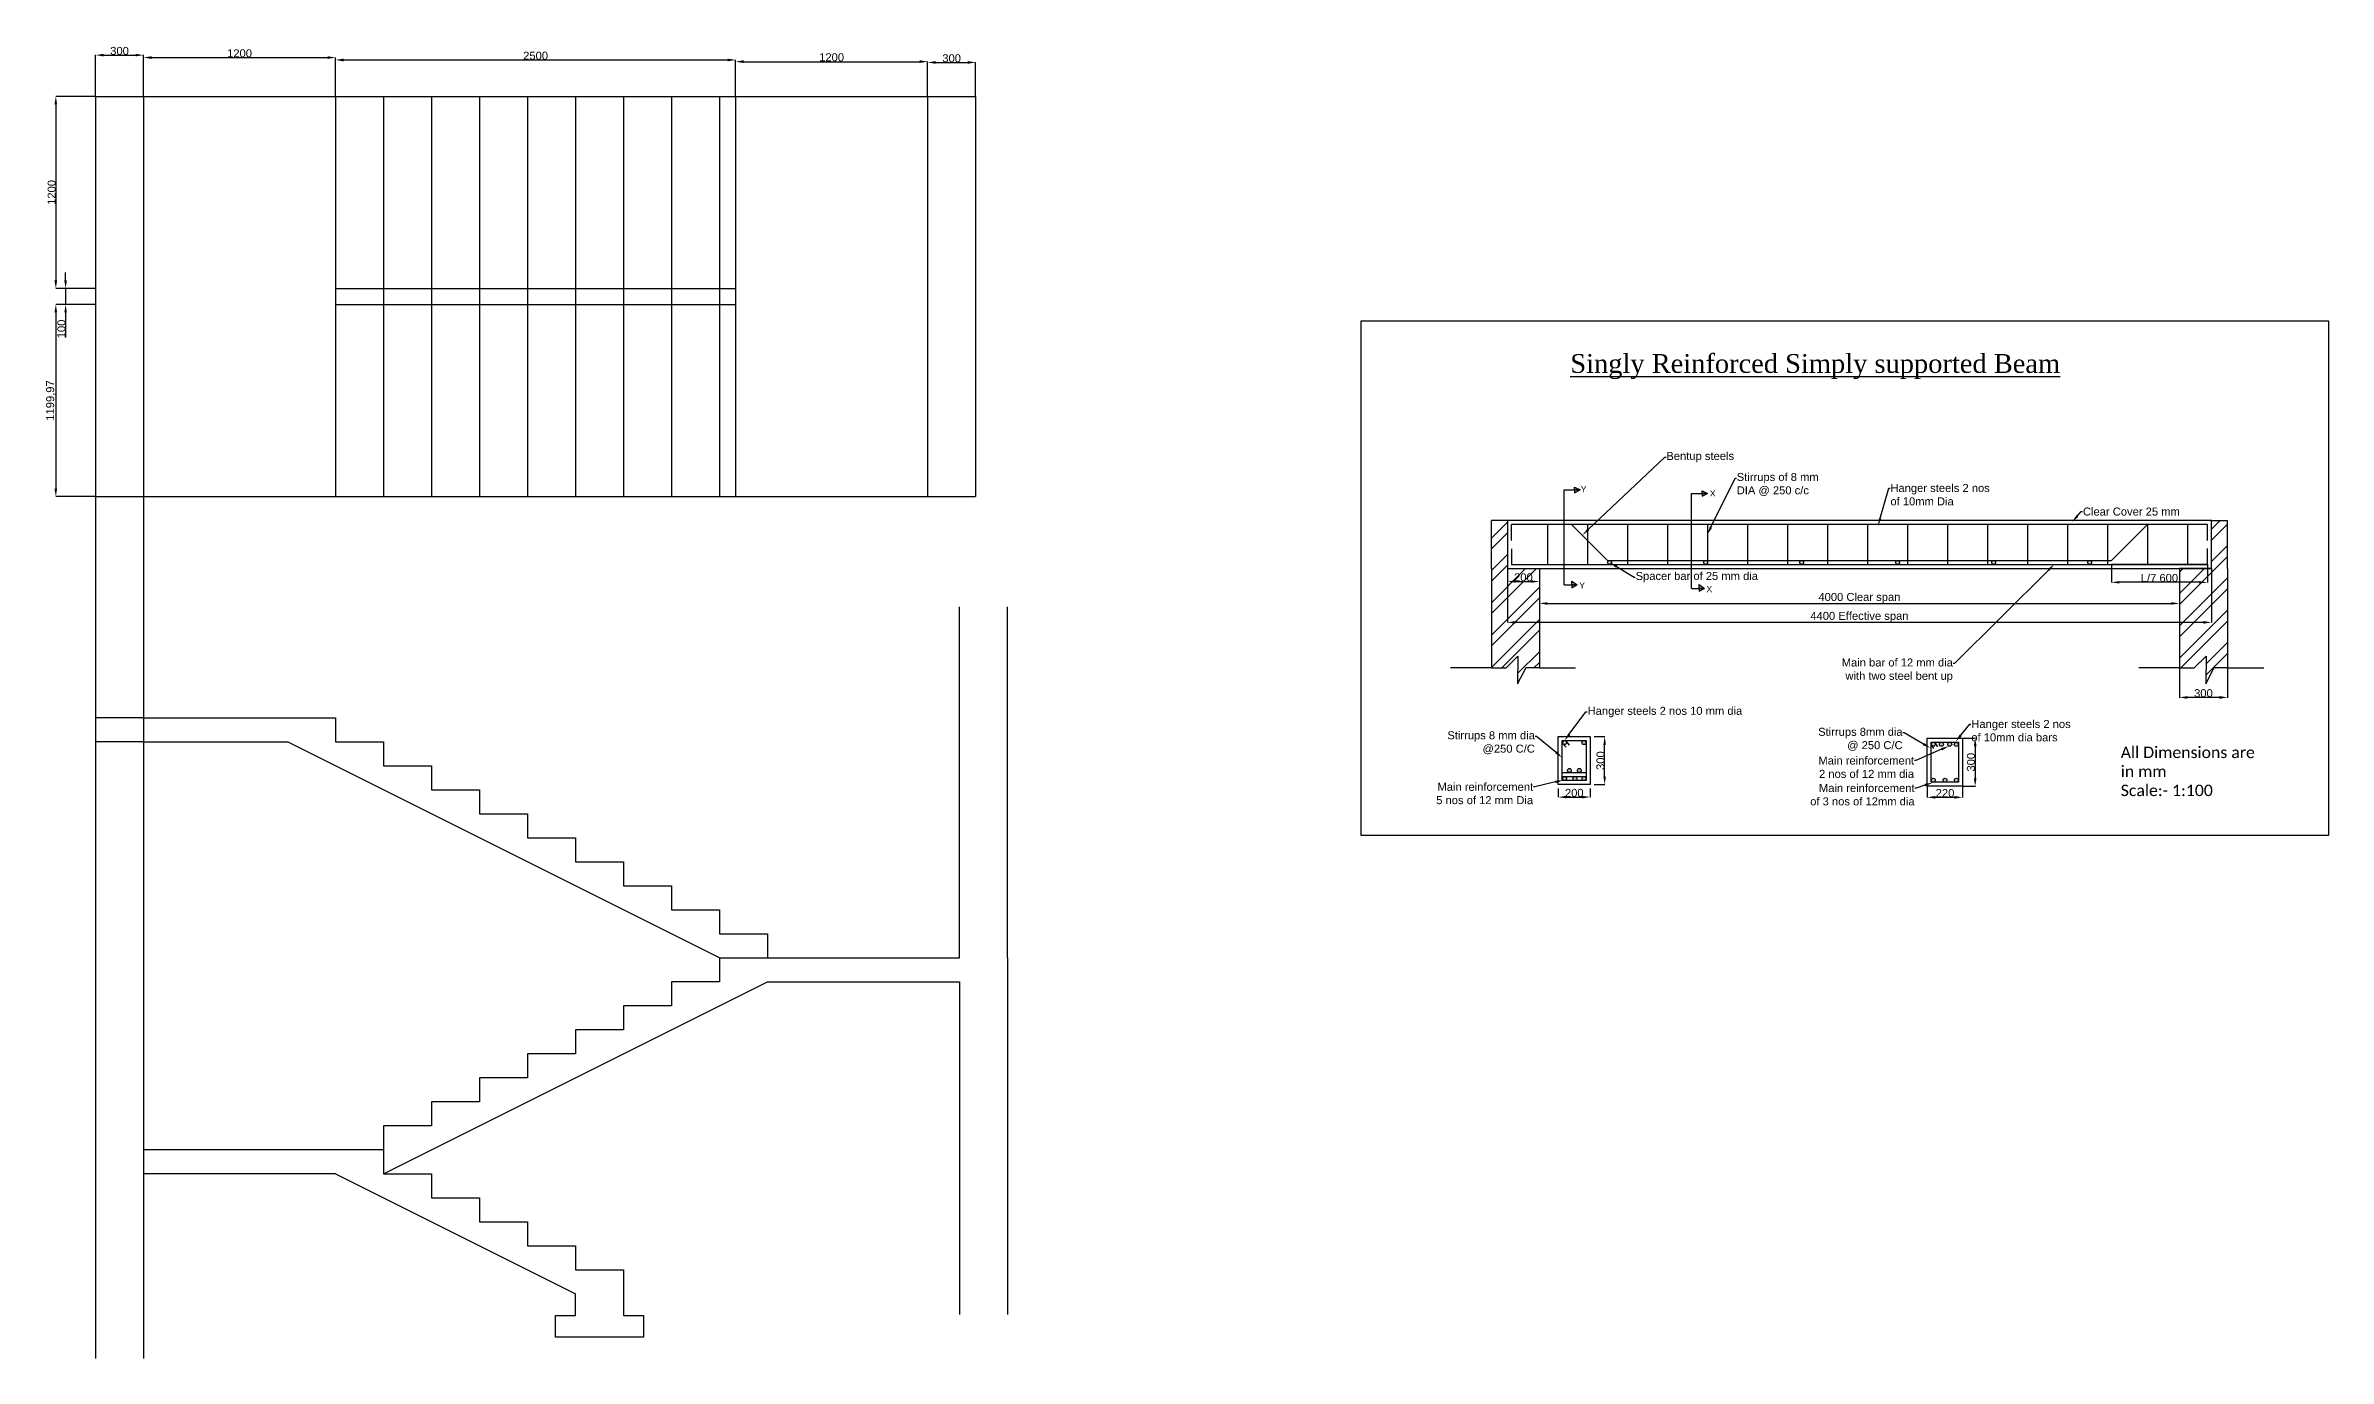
# Model space of a CAD drawing. Header units: millimetres. Extents: x 6235 to 48037, y -18077 to 8615.
# Drawn here: x 25103 to 39368, y -892 to 7310 of the extents above; entities that cross this region are included whole.
import ezdxf
from ezdxf import colors
from ezdxf.entities.mleader import LeaderData, LeaderLine
from ezdxf.math import Vec2, Vec3

# ---------------------------------------------------------------- set-up
doc = ezdxf.new("R2010")
doc.units = ezdxf.units.MM
doc.header["$LTSCALE"] = 0.25
doc.styles.get("Standard").update_dxf_attribs({"font": 'arial.ttf'})
doc.dimstyles.new('ISO-25', dxfattribs={"dimtxt": 2.5, "dimasz": 2.5, "dimexe": 1.25, "dimexo": 0.625, "dimtad": 1, "dimtxsty": 'Standard', "dimcen": 2.5, "dimadec": 0, "dimazin": 0, "dimtfac": 1, "dimtmove": 0, "dimatfit": 3, "dimfxl": 1, "dimarcsym": 0})

# ---------------------------------------------------------------- blocks, each defined once
blk = doc.blocks.new('*D49')
at = {"color": 0, "lineweight": -2, "transparency": 16777216}
for p, q in [((25415, 6994), (25415, 7252)), ((25465, 7251), (25665, 7251)), ((25715, 6994), (25715, 7252))]:
    blk.add_line(p, q, dxfattribs=at)
at = {"color": 0, "transparency": 16777216}
for points in [[(25465, 7259), (25465, 7243), (25415, 7251)], [(25665, 7259), (25665, 7243), (25715, 7251)]]:
    blk.add_solid(points, dxfattribs=at)
at = {"layer": 'Defpoints', "color": 0, "transparency": 16777216}
for p in [(25715, 7251), (25415, 6993), (25715, 6993)]:
    blk.add_point(p, dxfattribs=at)
at = {"color": 0, "transparency": 16777216, "insert": (25565, 7277), "char_height": 50, "attachment_point": 5}
blk.add_mtext('300', dxfattribs=at)
blk = doc.blocks.new('*D50')
at = {"color": 0, "lineweight": -2, "transparency": 16777216}
for p, q in [((25715, 6994), (25715, 7237)), ((25765, 7236), (26865, 7236)), ((26915, 6994), (26915, 7237))]:
    blk.add_line(p, q, dxfattribs=at)
at = {"color": 0, "transparency": 16777216}
for points in [[(25765, 7244), (25765, 7227), (25715, 7236)], [(26865, 7244), (26865, 7227), (26915, 7236)]]:
    blk.add_solid(points, dxfattribs=at)
at = {"layer": 'Defpoints', "color": 0, "transparency": 16777216}
for p in [(26915, 7236), (25715, 6993), (26915, 6993)]:
    blk.add_point(p, dxfattribs=at)
at = {"color": 0, "transparency": 16777216, "insert": (26315, 7262), "char_height": 50, "attachment_point": 5}
blk.add_mtext('1200', dxfattribs=at)
blk = doc.blocks.new('*D51')
at = {"color": 0, "lineweight": -2, "transparency": 16777216}
for p, q in [((26915, 6994), (26915, 7222)), ((26965, 7221), (29365, 7221)), ((29415, 6994), (29415, 7222))]:
    blk.add_line(p, q, dxfattribs=at)
at = {"color": 0, "transparency": 16777216}
for points in [[(26965, 7229), (26965, 7212), (26915, 7221)], [(29365, 7229), (29365, 7212), (29415, 7221)]]:
    blk.add_solid(points, dxfattribs=at)
at = {"layer": 'Defpoints', "color": 0, "transparency": 16777216}
for p in [(29415, 7221), (26915, 6993), (29415, 6993)]:
    blk.add_point(p, dxfattribs=at)
at = {"color": 0, "transparency": 16777216, "insert": (28165, 7247), "char_height": 50, "attachment_point": 5}
blk.add_mtext('2500', dxfattribs=at)
blk = doc.blocks.new('*D52')
at = {"color": 0, "lineweight": -2, "transparency": 16777216}
for p, q in [((29415, 6994), (29415, 7212)), ((29465, 7210), (30565, 7210)), ((30615, 6994), (30615, 7212))]:
    blk.add_line(p, q, dxfattribs=at)
at = {"color": 0, "transparency": 16777216}
for points in [[(29465, 7219), (29465, 7202), (29415, 7210)], [(30565, 7219), (30565, 7202), (30615, 7210)]]:
    blk.add_solid(points, dxfattribs=at)
at = {"layer": 'Defpoints', "color": 0, "transparency": 16777216}
for p in [(30615, 7210), (29415, 6993), (30615, 6993)]:
    blk.add_point(p, dxfattribs=at)
at = {"color": 0, "transparency": 16777216, "insert": (30015, 7237), "char_height": 50, "attachment_point": 5}
blk.add_mtext('1200', dxfattribs=at)
blk = doc.blocks.new('*D53')
at = {"color": 0, "lineweight": -2, "transparency": 16777216}
for p, q in [((30615, 6994), (30615, 7207)), ((30665, 7205), (30865, 7205)), ((30915, 6994), (30915, 7207))]:
    blk.add_line(p, q, dxfattribs=at)
at = {"color": 0, "transparency": 16777216}
for points in [[(30665, 7214), (30665, 7197), (30615, 7205)], [(30865, 7214), (30865, 7197), (30915, 7205)]]:
    blk.add_solid(points, dxfattribs=at)
at = {"layer": 'Defpoints', "color": 0, "transparency": 16777216}
for p in [(30915, 7205), (30615, 6993), (30915, 6993)]:
    blk.add_point(p, dxfattribs=at)
at = {"color": 0, "transparency": 16777216, "insert": (30765, 7231), "char_height": 50, "attachment_point": 5}
blk.add_mtext('300', dxfattribs=at)
blk = doc.blocks.new('*D54')
at = {"color": 0, "lineweight": -2, "transparency": 16777216}
for p, q in [((25414, 6993), (25166, 6993)), ((25167, 6943), (25167, 5843)), ((25414, 5793), (25166, 5793))]:
    blk.add_line(p, q, dxfattribs=at)
at = {"color": 0, "transparency": 16777216}
for points in [[(25158, 6943), (25175, 6943), (25167, 6993)], [(25158, 5843), (25175, 5843), (25167, 5793)]]:
    blk.add_solid(points, dxfattribs=at)
at = {"layer": 'Defpoints', "color": 0, "transparency": 16777216}
for p in [(25415, 6993), (25167, 5793), (25415, 5793)]:
    blk.add_point(p, dxfattribs=at)
at = {"color": 0, "transparency": 16777216, "insert": (25141, 6393), "char_height": 50, "attachment_point": 5, "rotation": 90}
blk.add_mtext('1200', dxfattribs=at)
blk = doc.blocks.new('*D55')
at = {"color": 0, "lineweight": -2, "transparency": 16777216}
for p, q in [((25228, 5843), (25228, 5893)), ((25414, 5793), (25227, 5793)), ((25228, 5793), (25228, 5693)), ((25414, 5693), (25227, 5693)), ((25228, 5643), (25228, 5486))]:
    blk.add_line(p, q, dxfattribs=at)
at = {"color": 0, "transparency": 16777216}
for points in [[(25220, 5843), (25236, 5843), (25228, 5793)], [(25220, 5643), (25236, 5643), (25228, 5693)]]:
    blk.add_solid(points, dxfattribs=at)
at = {"layer": 'Defpoints', "color": 0, "transparency": 16777216}
for p in [(25415, 5793), (25228, 5693), (25415, 5693)]:
    blk.add_point(p, dxfattribs=at)
at = {"color": 0, "transparency": 16777216, "insert": (25202, 5540), "char_height": 50, "attachment_point": 5, "rotation": 90}
blk.add_mtext('100', dxfattribs=at)
blk = doc.blocks.new('*D56')
at = {"color": 0, "lineweight": -2, "transparency": 16777216}
for p, q in [((25414, 5693), (25166, 5693)), ((25167, 5643), (25167, 4543)), ((25414, 4493), (25166, 4493))]:
    blk.add_line(p, q, dxfattribs=at)
at = {"color": 0, "transparency": 16777216}
for points in [[(25158, 5643), (25175, 5643), (25167, 5693)], [(25158, 4543), (25175, 4543), (25167, 4493)]]:
    blk.add_solid(points, dxfattribs=at)
at = {"layer": 'Defpoints', "color": 0, "transparency": 16777216}
for p in [(25415, 5693), (25167, 4493), (25415, 4493)]:
    blk.add_point(p, dxfattribs=at)
at = {"color": 0, "transparency": 16777216, "insert": (25136, 5093), "char_height": 50, "attachment_point": 5, "rotation": 90}
blk.add_mtext('1199,97', dxfattribs=at)
blk = doc.blocks.new('*D57')
at = {"color": 0, "lineweight": -2, "transparency": 16777216}
for p, q in [((34238, 4043), (34238, 3705)), ((38638, 4043), (38638, 3705)), ((34288, 3707), (38588, 3707))]:
    blk.add_line(p, q, dxfattribs=at)
at = {"color": 0, "transparency": 16777216}
for points in [[(34288, 3715), (34288, 3698), (34238, 3707)], [(38588, 3715), (38588, 3698), (38638, 3707)]]:
    blk.add_solid(points, dxfattribs=at)
at = {"layer": 'Defpoints', "color": 0, "transparency": 16777216}
for p in [(34238, 4044), (38638, 4044), (38638, 3707)]:
    blk.add_point(p, dxfattribs=at)
at = {"color": 0, "transparency": 16777216, "insert": (36438, 3740), "char_height": 50, "width": 1127.74, "attachment_point": 5}
blk.add_mtext('4400 Effective span ', dxfattribs=at)
blk = doc.blocks.new('*D58')
at = {"color": 0, "lineweight": -2, "transparency": 16777216}
for p, q in [((34438, 4043), (34438, 3824)), ((38438, 4043), (38438, 3824)), ((34488, 3825), (38388, 3825))]:
    blk.add_line(p, q, dxfattribs=at)
at = {"color": 0, "transparency": 16777216}
for points in [[(34488, 3833), (34488, 3817), (34438, 3825)], [(38388, 3833), (38388, 3817), (38438, 3825)]]:
    blk.add_solid(points, dxfattribs=at)
at = {"layer": 'Defpoints', "color": 0, "transparency": 16777216}
for p in [(34438, 4044), (38438, 4044), (38438, 3825)]:
    blk.add_point(p, dxfattribs=at)
at = {"color": 0, "transparency": 16777216, "insert": (36438, 3858), "char_height": 50, "width": 760.96, "attachment_point": 5}
blk.add_mtext('4000 Clear span', dxfattribs=at)
blk = doc.blocks.new('*D59')
at = {"color": 0, "lineweight": -2, "transparency": 16777216}
for p, q in [((38013, 4068), (38013, 3956)), ((38613, 4068), (38613, 3956)), ((38563, 3957), (38063, 3957))]:
    blk.add_line(p, q, dxfattribs=at)
at = {"color": 0, "transparency": 16777216}
for points in [[(38063, 3965), (38063, 3949), (38013, 3957)], [(38563, 3965), (38563, 3949), (38613, 3957)]]:
    blk.add_solid(points, dxfattribs=at)
at = {"layer": 'Defpoints', "color": 0, "transparency": 16777216}
for p in [(38013, 4069), (38613, 4069), (38013, 3957)]:
    blk.add_point(p, dxfattribs=at)
at = {"color": 0, "transparency": 16777216, "insert": (38313, 3984), "char_height": 50, "width": 361.45, "attachment_point": 5}
blk.add_mtext('L/7 600', dxfattribs=at)
blk = doc.blocks.new('*D60')
at = {"color": 0, "lineweight": -2, "transparency": 16777216}
for p, q in [((38438, 3510), (38438, 3236)), ((38738, 3510), (38738, 3236)), ((38688, 3238), (38488, 3238))]:
    blk.add_line(p, q, dxfattribs=at)
at = {"color": 0, "transparency": 16777216}
for points in [[(38488, 3246), (38488, 3229), (38438, 3238)], [(38688, 3246), (38688, 3229), (38738, 3238)]]:
    blk.add_solid(points, dxfattribs=at)
at = {"layer": 'Defpoints', "color": 0, "transparency": 16777216}
for p in [(38438, 3511), (38738, 3511), (38438, 3238)]:
    blk.add_point(p, dxfattribs=at)
at = {"color": 0, "transparency": 16777216, "insert": (38588, 3264), "char_height": 50, "attachment_point": 5}
blk.add_mtext('300', dxfattribs=at)
blk = doc.blocks.new('*D61')
at = {"color": 0, "lineweight": -2, "transparency": 16777216}
for p, q in [((34238, 4043), (34238, 3961)), ((34438, 4043), (34438, 3961)), ((34288, 3962), (34388, 3962))]:
    blk.add_line(p, q, dxfattribs=at)
at = {"color": 0, "transparency": 16777216}
for points in [[(34288, 3970), (34288, 3954), (34238, 3962)], [(34388, 3970), (34388, 3954), (34438, 3962)]]:
    blk.add_solid(points, dxfattribs=at)
at = {"layer": 'Defpoints', "color": 0, "transparency": 16777216}
for p in [(34238, 4044), (34438, 4044), (34438, 3962)]:
    blk.add_point(p, dxfattribs=at)
at = {"color": 0, "transparency": 16777216, "insert": (34338, 3988), "char_height": 50, "attachment_point": 5}
blk.add_mtext('200', dxfattribs=at)
blk = doc.blocks.new('*D62')
at = {"color": 0, "lineweight": -2, "transparency": 16777216}
for p, q in [((34780, 2993), (34847, 2993)), ((34846, 2743), (34846, 2943)), ((34780, 2693), (34847, 2693))]:
    blk.add_line(p, q, dxfattribs=at)
at = {"color": 0, "transparency": 16777216}
for points in [[(34838, 2943), (34854, 2943), (34846, 2993)], [(34838, 2743), (34854, 2743), (34846, 2693)]]:
    blk.add_solid(points, dxfattribs=at)
at = {"layer": 'Defpoints', "color": 0, "transparency": 16777216}
for p in [(34779, 2993), (34846, 2993), (34779, 2693)]:
    blk.add_point(p, dxfattribs=at)
at = {"color": 0, "transparency": 16777216, "insert": (34820, 2843), "char_height": 50, "attachment_point": 5, "rotation": 90}
blk.add_mtext('300', dxfattribs=at)
blk = doc.blocks.new('*D63')
at = {"color": 0, "lineweight": -2, "transparency": 16777216}
for p, q in [((34556, 2669), (34556, 2614)), ((34606, 2615), (34706, 2615)), ((34756, 2669), (34756, 2614))]:
    blk.add_line(p, q, dxfattribs=at)
at = {"color": 0, "transparency": 16777216}
for points in [[(34606, 2623), (34606, 2607), (34556, 2615)], [(34706, 2623), (34706, 2607), (34756, 2615)]]:
    blk.add_solid(points, dxfattribs=at)
at = {"layer": 'Defpoints', "color": 0, "transparency": 16777216}
for p in [(34556, 2670), (34756, 2670), (34756, 2615)]:
    blk.add_point(p, dxfattribs=at)
at = {"color": 0, "transparency": 16777216, "insert": (34656, 2641), "char_height": 50, "attachment_point": 5}
blk.add_mtext('200', dxfattribs=at)
blk = doc.blocks.new('*D64')
at = {"color": 0, "lineweight": -2, "transparency": 16777216}
for p, q in [((37083, 2983), (37163, 2983)), ((37161, 2933), (37161, 2733)), ((37083, 2683), (37163, 2683))]:
    blk.add_line(p, q, dxfattribs=at)
at = {"color": 0, "transparency": 16777216}
for points in [[(37153, 2933), (37170, 2933), (37161, 2983)], [(37153, 2733), (37170, 2733), (37161, 2683)]]:
    blk.add_solid(points, dxfattribs=at)
at = {"layer": 'Defpoints', "color": 0, "transparency": 16777216}
for p in [(37082, 2983), (37082, 2683), (37161, 2683)]:
    blk.add_point(p, dxfattribs=at)
at = {"color": 0, "transparency": 16777216, "insert": (37135, 2833), "char_height": 50, "attachment_point": 5, "rotation": 90}
blk.add_mtext('300', dxfattribs=at)
blk = doc.blocks.new('*D65')
at = {"color": 0, "lineweight": -2, "transparency": 16777216}
for p, q in [((36862, 2682), (36862, 2613)), ((36912, 2614), (37032, 2614)), ((37082, 2682), (37082, 2613))]:
    blk.add_line(p, q, dxfattribs=at)
at = {"color": 0, "transparency": 16777216}
for points in [[(36912, 2622), (36912, 2605), (36862, 2614)], [(37032, 2622), (37032, 2605), (37082, 2614)]]:
    blk.add_solid(points, dxfattribs=at)
at = {"layer": 'Defpoints', "color": 0, "transparency": 16777216}
for p in [(36862, 2683), (37082, 2683), (37082, 2614)]:
    blk.add_point(p, dxfattribs=at)
at = {"color": 0, "transparency": 16777216, "insert": (36973, 2640), "char_height": 50, "attachment_point": 5}
blk.add_mtext('220', dxfattribs=at)

msp = doc.modelspace()

# ---------------------------------------------------------------- hatches: boundary and pattern name
h = msp.add_hatch(color=256)
h.dxf.hatch_style = 1
h.paths.add_polyline_path([(34658.046, 4551.611), (34658.046, 4533.791), (34693.006, 4533.791)])
h.paths.add_polyline_path([(34693.006, 4533.791), (34658.046, 4533.791), (34658.046, 4516.792)])
h.paths.add_polyline_path([(34639.944, 3964.544), (34639.944, 3940.562), (34673.605, 3940.562)])
h.paths.add_polyline_path([(34673.605, 3940.562), (34640.338, 3940.562), (34640.338, 3922.822)])
h = msp.add_hatch(color=256)
h.dxf.hatch_style = 1
h.paths.add_polyline_path([(35454.453, 4529.549), (35454.453, 4511.73), (35489.412, 4511.73)])
h.paths.add_polyline_path([(35489.412, 4511.73), (35454.453, 4511.73), (35454.453, 4494.731)])
h.paths.add_polyline_path([(35436.35, 3942.483), (35436.35, 3918.501), (35470.012, 3918.501)])
h.paths.add_polyline_path([(35470.012, 3918.501), (35436.745, 3918.501), (35436.745, 3900.761)])
h = msp.add_hatch()
h.set_pattern_fill('ANSI32', color=256, scale=15)
h.paths.add_polyline_path([(34437.853, 4043.644), (34237.853, 4043.644), (34237.853, 4343.644), (34137.853, 4343.644), (34137.853, 4043.644), (34137.853, 3423.475), (34230.223, 3423.475), (34304.275, 3495.771), (34302.218, 3322.078), (34354.672, 3423.827), (34437.853, 3423.827)])
h.paths.add_polyline_path([(38737.853, 4043.644), (38737.853, 4343.644), (38637.853, 4343.644), (38637.853, 4043.644), (38437.853, 4043.644), (38437.853, 3423.475), (38530.223, 3423.475), (38604.275, 3495.771), (38602.218, 3322.078), (38654.672, 3423.827), (38737.853, 3423.827)])
h = msp.add_hatch(color=256)
h.dxf.hatch_style = 1
h.paths.add_polyline_path([(34889.374, 4081.092, 1), (34864.374, 4081.092, 0.387884098), (34875.741, 4068.644), (34878.006, 4068.644, 0.387884098)])
h.paths.add_polyline_path([(35487.853, 4087.068, 0.777378169), (35464.374, 4081.092, 0.387884098), (35475.741, 4068.644), (35478.006, 4068.644, 0.250462775), (35487.853, 4075.117)])
h.paths.add_polyline_path([(36064.134, 4080.995, 0.369607526), (36074.709, 4068.644), (36078.56, 4068.644, 0.369607526), (36089.134, 4080.995, 1)])
h.paths.add_polyline_path([(36664.015, 4081.107, 0.391897599), (36675.556, 4068.644), (36677.473, 4068.644, 0.391897599), (36689.015, 4081.107, 1)])
h.paths.add_polyline_path([(37264.015, 4081.107, 1), (37289.015, 4081.107, 1)])
h.paths.add_polyline_path([(37889.015, 4081.107, 1), (37864.015, 4081.107, 1)])
h = msp.add_hatch(color=256)
h.dxf.hatch_style = 1
h.paths.add_polyline_path([(34729.091, 2955.349, 1), (34704.091, 2955.349, 1)])
h.paths.add_polyline_path([(34607.564, 2955.349, 1), (34582.564, 2955.349, 1)])
h.paths.add_polyline_path([(34674.734, 2781.395, 0.390928112), (34686.233, 2768.935), (34688.235, 2768.935, 0.390928112), (34699.734, 2781.395, 1)])
h.paths.add_polyline_path([(34638.55, 2781.395, 1), (34613.55, 2781.395, 0.390928112), (34625.049, 2768.935), (34627.051, 2768.935, 0.390928112)])
h.paths.add_polyline_path([(34729.678, 2731.031, 1), (34704.678, 2731.031, 1)])
h.paths.add_polyline_path([(34672.687, 2730.309, 1), (34647.687, 2730.309, 0.390928112), (34659.186, 2717.849), (34661.188, 2717.849, 0.390928112)])
h.paths.add_polyline_path([(34607.564, 2730.996, 1), (34582.564, 2730.996, 1)])
h.paths.add_polyline_path([(36912.136, 2720.452, 1), (36887.136, 2720.452, 1)])
h.paths.add_polyline_path([(36985.436, 2720.452, 1), (36960.436, 2720.452, 1)])
h.paths.add_polyline_path([(37031.443, 2720.452, 1), (37056.443, 2720.452, 1)])
h.paths.add_polyline_path([(36901.65, 2957.952), (36897.622, 2957.952, 0.367571496), (36887.136, 2945.616, 1), (36912.136, 2945.616, 0.367571496)])
h.paths.add_polyline_path([(36962.516, 2944.89, 1), (36937.516, 2944.89, 1)])
h.paths.add_polyline_path([(36989.647, 2945.339, 1), (37014.647, 2945.339, 1)])
h.paths.add_polyline_path([(37055.993, 2944.441, 1), (37030.993, 2944.441, 1)])

# ---------------------------------------------------------------- linework, layer by layer
for p, q in [((25414.667, 6993.133), (25714.667, 6993.133)), ((25414.667, 6993.133), (25414.667, 5793.133)), ((25714.667, 6993.133), (26914.667, 6993.133)), ((25714.667, 6993.133), (25714.667, 4493.133)), ((26914.667, 6993.133), (29414.667, 6993.133)), ((26914.667, 6993.133), (26914.667, 4493.133)), ((27214.667, 6993.133), (27214.667, 4493.133)), ((27514.667, 6993.133), (27514.667, 4493.133)), ((27814.667, 6993.133), (27814.667, 4493.133)), ((28114.667, 6993.133), (28114.667, 4493.133)), ((28414.667, 6993.133), (28414.667, 4493.133)), ((28714.667, 6993.133), (28714.667, 4493.133)), ((29014.667, 6993.133), (29014.667, 4493.133)), ((29314.667, 6993.133), (29314.667, 4493.133)), ((29414.667, 6993.133), (30614.667, 6993.133)), ((29414.667, 6993.133), (29414.667, 4493.133)), ((30614.667, 6993.133), (30914.667, 6993.133)), ((30614.667, 6993.133), (30614.667, 4493.133)), ((30914.667, 6993.133), (30914.667, 4493.133)), ((25414.667, 5793.133), (25414.667, 5693.133)), ((26914.667, 5793.133), (29414.667, 5793.133)), ((25414.667, 5693.133), (25414.667, 4493.133)), ((26914.667, 5693.133), (29414.667, 5693.133)), ((25414.667, 4493.133), (30914.667, 4493.133)), ((25414.667, 4493.133), (25414.667, 3110.822)), ((25714.667, 4493.133), (25714.667, 3110.822)), ((34592.123, 3940.562), (34592.123, 4533.791)), ((34592.123, 4533.791), (34693.006, 4533.791)), ((34658.046, 4533.791), (34658.046, 4551.611)), ((34658.046, 4551.611), (34693.006, 4533.791)), ((34693.006, 4533.791), (34658.046, 4533.791)), ((34658.046, 4533.791), (34658.046, 4533.791)), ((34658.046, 4533.791), (34658.046, 4516.792)), ((34658.046, 4516.792), (34693.006, 4533.791)), ((35388.53, 3918.501), (35388.53, 4511.73)), ((35388.53, 4511.73), (35489.412, 4511.73)), ((35454.453, 4511.73), (35454.453, 4529.549)), ((35454.453, 4529.549), (35489.412, 4511.73)), ((35489.412, 4511.73), (35454.453, 4511.73)), ((35454.453, 4511.73), (35454.453, 4511.73)), ((35454.453, 4511.73), (35454.453, 4494.731)), ((35454.453, 4494.731), (35489.412, 4511.73)), ((34237.853, 4343.644), (34137.853, 4343.644)), ((34137.853, 4043.644), (34137.853, 4343.644)), ((38637.853, 4343.644), (34237.853, 4343.644)), ((34237.853, 4343.644), (34237.853, 4043.644)), ((34487.853, 4318.644), (34262.789, 4318.644)), ((34262.789, 4316.861), (34262.789, 4318.644)), ((34262.853, 4218.644), (34262.789, 4316.861)), ((38612.853, 4318.644), (34487.853, 4318.644)), ((34487.853, 4318.644), (34487.853, 4068.644)), ((34862.853, 4093.644), (34639.088, 4318.644)), ((34737.853, 4318.644), (34737.853, 4068.644)), ((34987.853, 4318.644), (34987.853, 4068.644)), ((35237.853, 4318.644), (35237.853, 4068.644)), ((35487.853, 4318.644), (35487.853, 4068.644)), ((35737.853, 4318.644), (35737.853, 4068.644)), ((35987.853, 4318.644), (35987.853, 4068.644)), ((36237.853, 4318.644), (36237.853, 4068.644)), ((36487.853, 4318.644), (36487.853, 4068.644)), ((36737.853, 4318.644), (36737.853, 4068.644)), ((36987.853, 4318.644), (36987.853, 4068.644)), ((37237.853, 4318.644), (37237.853, 4068.644)), ((37487.853, 4318.644), (37487.853, 4068.644)), ((37737.853, 4318.644), (37737.853, 4068.644)), ((37987.853, 4318.644), (37987.853, 4068.644)), ((38012.853, 4093.644), (38237.853, 4318.644)), ((38237.853, 4318.644), (38237.853, 4068.644)), ((38487.853, 4318.644), (38487.853, 4068.644)), ((38612.853, 4218.644), (38612.853, 4318.644)), ((38637.853, 4043.644), (38637.853, 4343.644)), ((38637.853, 4343.644), (38737.853, 4343.644)), ((38737.853, 4043.644), (38737.853, 4343.644)), ((34262.789, 4166.861), (34262.853, 4068.644)), ((38612.853, 4068.644), (38612.853, 4168.644)), ((34137.853, 4043.644), (34137.853, 3423.475)), ((34237.853, 4043.644), (38637.853, 4043.644)), ((34237.853, 4043.644), (34437.853, 4043.644)), ((34262.853, 4068.644), (38612.853, 4068.644)), ((34262.853, 4068.644), (34862.853, 4068.644)), ((34437.853, 4043.644), (34437.853, 3423.475)), ((34862.853, 4093.644), (38012.853, 4093.644)), ((38612.853, 4068.644), (38012.853, 4068.644)), ((38637.853, 4043.644), (38437.853, 4043.644)), ((38437.853, 4043.644), (38437.853, 3423.475)), ((38737.853, 4043.644), (38737.853, 3423.475)), ((34592.123, 3940.562), (34673.605, 3940.562)), ((34639.944, 3940.562), (34639.944, 3964.544)), ((34639.944, 3964.544), (34673.605, 3940.562)), ((34673.605, 3940.562), (34640.338, 3940.562)), ((34640.338, 3940.562), (34640.338, 3922.822)), ((34640.338, 3922.822), (34673.605, 3940.562)), ((35388.53, 3918.501), (35470.012, 3918.501)), ((35436.35, 3918.501), (35436.35, 3942.483)), ((35436.35, 3942.483), (35470.012, 3918.501)), ((35470.012, 3918.501), (35436.745, 3918.501)), ((35436.745, 3918.501), (35436.745, 3900.761)), ((35436.745, 3900.761), (35470.012, 3918.501)), ((30814.667, 1610.822), (30814.667, 3803.54)), ((31114.667, 1610.822), (31114.667, 3803.54)), ((34230.223, 3423.475), (34304.275, 3495.771)), ((34304.275, 3495.771), (34302.218, 3322.078)), ((34302.218, 3322.078), (34354.672, 3423.827)), ((34354.672, 3423.827), (34437.853, 3423.827)), ((38530.223, 3423.475), (38604.275, 3495.771)), ((38604.275, 3495.771), (38602.218, 3322.078)), ((38602.218, 3322.078), (38654.672, 3423.827)), ((38654.672, 3423.827), (38737.853, 3423.827)), ((34137.853, 3423.475), (33883.242, 3423.475)), ((34137.853, 3423.475), (34230.223, 3423.475)), ((34437.853, 3423.475), (34664.634, 3423.475)), ((38437.853, 3423.475), (38183.242, 3423.475)), ((38437.853, 3423.475), (38530.223, 3423.475)), ((38737.853, 3423.475), (38964.634, 3423.475)), ((25414.667, 3110.822), (25414.667, 2960.822)), ((25714.667, 3110.822), (25414.667, 3110.822)), ((25714.667, 3110.822), (25714.667, 2960.822)), ((25714.667, 3110.822), (26914.667, 3110.822)), ((26914.667, 3110.822), (26914.667, 2960.822)), ((25414.667, 2960.822), (25414.667, -39.178)), ((25714.667, 2960.822), (25414.667, 2960.822)), ((25714.667, 2960.822), (25714.667, -39.178)), ((25714.667, 2960.822), (26614.667, 2960.822)), ((29314.667, 1610.822), (26614.667, 2960.822)), ((26914.667, 2960.822), (27214.667, 2960.822)), ((27214.667, 2960.822), (27214.667, 2810.822)), ((34556.318, 2992.849), (34756.318, 2992.849)), ((34556.318, 2692.849), (34556.318, 2992.849)), ((34581.318, 2967.849), (34731.318, 2967.849)), ((34581.318, 2717.849), (34581.318, 2967.849)), ((34581.318, 2951.25), (34605.38, 2926.904)), ((34600.969, 2967.849), (34624.387, 2939.916)), ((34731.318, 2967.849), (34731.318, 2717.849)), ((34756.318, 2992.849), (34756.318, 2692.849)), ((36862.136, 2982.952), (37082.136, 2982.952)), ((36862.136, 2682.952), (36862.136, 2982.952)), ((36887.136, 2957.952), (37057.136, 2957.952)), ((36887.136, 2707.952), (36887.136, 2957.952)), ((36887.136, 2941.655), (36901.113, 2917.853)), ((36907.405, 2957.952), (36924.932, 2928.632)), ((37057.136, 2957.952), (37057.136, 2707.952)), ((37082.136, 2982.952), (37082.136, 2682.952)), ((27214.667, 2810.822), (27514.667, 2810.822)), ((27514.667, 2810.822), (27514.667, 2660.822)), ((34731.318, 2717.849), (34581.318, 2717.849)), ((34581.372, 2768.935), (34731.372, 2768.935)), ((34581.372, 2743.935), (34731.372, 2743.935)), ((27514.667, 2660.822), (27814.667, 2660.822)), ((27814.667, 2660.822), (27814.667, 2510.822)), ((34756.318, 2692.849), (34556.318, 2692.849)), ((37082.136, 2682.952), (36862.136, 2682.952)), ((37057.136, 2707.952), (36887.136, 2707.952)), ((27814.667, 2510.822), (28114.667, 2510.822)), ((28114.667, 2510.822), (28114.667, 2360.822)), ((28114.667, 2360.822), (28414.667, 2360.822)), ((28414.667, 2360.822), (28414.667, 2210.822)), ((28414.667, 2210.822), (28714.667, 2210.822)), ((28714.667, 2210.822), (28714.667, 2060.822)), ((28714.667, 2060.822), (29014.667, 2060.822)), ((29014.667, 2060.822), (29014.667, 1910.822)), ((29014.667, 1910.822), (29314.667, 1910.822)), ((29314.667, 1910.822), (29314.667, 1760.822)), ((29314.667, 1760.822), (29614.667, 1760.822)), ((29614.667, 1760.822), (29614.667, 1610.822)), ((29314.667, 1610.822), (29614.667, 1610.822)), ((29314.667, 1610.822), (29314.667, 1460.822)), ((29614.667, 1610.822), (30814.667, 1610.822)), ((31114.667, 1610.822), (31114.667, 1460.822)), ((27214.667, 260.822), (29614.667, 1460.822)), ((29314.667, 1460.822), (29014.667, 1460.822)), ((29014.667, 1460.822), (29014.667, 1310.822)), ((29614.667, 1460.822), (30814.667, 1460.822)), ((30814.667, 1460.822), (30814.667, -617.748)), ((31114.667, 1460.822), (31114.667, -617.748)), ((29014.667, 1310.822), (28714.667, 1310.822)), ((28714.667, 1310.822), (28714.667, 1160.822)), ((28714.667, 1160.822), (28414.667, 1160.822)), ((28414.667, 1160.822), (28414.667, 1010.822)), ((28414.667, 1010.822), (28114.667, 1010.822)), ((28114.667, 1010.822), (28114.667, 860.822)), ((28114.667, 860.822), (27814.667, 860.822)), ((27814.667, 860.822), (27814.667, 710.822)), ((27814.667, 710.822), (27514.667, 710.822)), ((27514.667, 710.822), (27514.667, 560.822)), ((27514.667, 560.822), (27214.667, 560.822)), ((27214.667, 560.822), (27214.667, 410.822)), ((26914.667, 410.822), (25714.667, 410.822)), ((27214.667, 410.822), (26914.667, 410.822)), ((27214.667, 410.822), (27214.667, 260.822)), ((26914.667, 260.822), (25714.667, 260.822)), ((26914.667, 260.822), (28414.667, -489.178)), ((27214.667, 260.822), (27514.667, 260.822)), ((27514.667, 260.822), (27514.667, 110.822)), ((27514.667, 110.822), (27814.667, 110.822)), ((27814.667, 110.822), (27814.667, -39.178)), ((25414.667, -39.178), (25414.667, -189.178)), ((25714.667, -39.178), (25714.667, -189.178)), ((27814.667, -39.178), (28114.667, -39.178)), ((28114.667, -39.178), (28114.667, -189.178)), ((25414.667, -189.178), (25414.667, -891.73)), ((25714.667, -189.178), (25714.667, -891.73)), ((28114.667, -189.178), (28414.667, -189.178)), ((28414.667, -189.178), (28414.667, -339.178)), ((28414.667, -339.178), (28714.667, -339.178)), ((28714.667, -339.178), (28714.667, -489.178)), ((28414.667, -624.178), (28414.667, -489.178)), ((28714.667, -489.178), (28714.667, -624.178)), ((28289.667, -759.178), (28289.667, -624.178)), ((28289.667, -624.178), (28414.667, -624.178)), ((28714.667, -624.178), (28839.667, -624.178)), ((28839.667, -624.178), (28839.667, -759.178)), ((28414.667, -759.178), (28289.667, -759.178)), ((28714.667, -759.178), (28414.667, -759.178)), ((28839.667, -759.178), (28714.667, -759.178))]:
    msp.add_line(p, q)
msp.add_lwpolyline([(33325.226, 5590.355), (39368.482, 5590.355), (39368.482, 2375.841), (33325.226, 2375.841)], close=True)
for centre in [(34876.874, 4081.092), (35476.874, 4081.092), (36076.634, 4080.995), (36676.515, 4081.107), (37276.515, 4081.107), (37876.515, 4081.107), (34595.064, 2955.349), (34716.591, 2955.349), (36899.636, 2945.616), (36950.016, 2944.89), (37002.147, 2945.339), (37043.493, 2944.441), (34595.064, 2730.996), (34626.05, 2781.395), (34660.187, 2730.309), (34687.234, 2781.395), (34717.178, 2731.031), (36899.636, 2720.452), (36972.936, 2720.452), (37043.943, 2720.452)]:
    msp.add_circle(centre, 12.5)

# ---------------------------------------------------------------- texts
at = {"attachment_point": 1}
for s, width, gutter_width, insert, char_height in [('{\\fTimes New Roman|b0|i0|c0|p18;\\LSingly Reinforced Simply supported Beam}', 4694.27108, 588.465, (34631.073, 5383.159), 117.69307), ('Y', 90.70765, 191.008, (34696.535, 4558.064), 38.202), ('X', 90.70765, 191.008, (35503.036, 4531.649), 38.202), ('Y', 90.70765, 191.008, (34687.409, 3956.696), 38.202), ('X', 90.70765, 191.008, (35482.125, 3933.473), 38.202)]:
    msp.add_mtext_dynamic_manual_height_columns(s, width=width, gutter_width=gutter_width, heights=[0], dxfattribs=dict(at, insert=insert, char_height=char_height))
at = {"lineweight": 5, "insert": (38071.062, 2930.104), "char_height": 71.25272, "attachment_point": 1}
msp.add_mtext_dynamic_manual_height_columns('{\\fCalibri|b0|i0|c0|p34;All Dimensions are in mm\\PScale:- 1:100}', width=874.49672, gutter_width=11.133, heights=[0], dxfattribs=at)

# ---------------------------------------------------------------- dimensions: what is measured, and where the dimension line sits
for base, p1, p2, picture, middle in [((25714.667, 7251.098), (25414.667, 6993.133), (25714.667, 6993.133), '*D49', (25564.667, 7277.268)), ((26914.667, 7235.823), (25714.667, 6993.133), (26914.667, 6993.133), '*D50', (26314.667, 7261.977)), ((29414.667, 7220.549), (26914.667, 6993.133), (29414.667, 6993.133), '*D51', (28164.667, 7246.702)), ((30614.667, 7210.366), (29414.667, 6993.133), (30614.667, 6993.133), '*D52', (30014.667, 7236.519)), ((30914.667, 7205.274), (30614.667, 6993.133), (30914.667, 6993.133), '*D53', (30764.667, 7231.445)), ((34437.853, 3962.089), (34237.853, 4043.644), (34437.853, 4043.644), '*D61', (34337.853, 3988.242)), ((38437.853, 3237.615), (38737.853, 3510.819), (38437.853, 3510.819), '*D60', (38587.853, 3263.786)), ((34756.318, 2614.965), (34556.318, 2669.741), (34756.318, 2669.741), '*D63', (34656.318, 2641.119))]:
    dim = msp.add_linear_dim(base=base, p1=p1, p2=p2, dimstyle='ISO-25', override={"dimtxt": 50, "dimasz": 50})
    dim.commit()
    dim.dimension.update_dxf_attribs({"geometry": picture, "text_midpoint": middle})
for base, p1, p2, picture, middle in [((25166.77, 5793.133), (25414.667, 6993.133), (25414.667, 5793.133), '*D54', (25140.616, 6393.133)), ((25227.911, 5693.133), (25414.667, 5793.133), (25414.667, 5693.133), '*D55', (25201.758, 5539.711)), ((25166.77, 4493.133), (25414.667, 5693.101), (25414.667, 4493.133), '*D56', (25136.097, 5093.117)), ((34845.964, 2992.849), (34779.442, 2692.849), (34779.442, 2992.849), '*D62', (34819.793, 2842.849))]:
    dim = msp.add_linear_dim(base=base, p1=p1, p2=p2, angle=90, dimstyle='ISO-25', override={"dimtxt": 50, "dimasz": 50})
    dim.commit()
    dim.dimension.update_dxf_attribs({"geometry": picture, "text_midpoint": middle})
for base, p1, p2, text, picture, middle in [((38637.853, 3706.518), (34237.853, 4043.644), (38637.853, 4043.644), '<> Effective span ', '*D57', (36437.853, 3739.51)), ((38437.853, 3825.018), (34437.853, 4043.644), (38437.853, 4043.644), '<> Clear span', '*D58', (36437.853, 3858.01)), ((38012.853, 3957.1), (38612.853, 4068.644), (38012.853, 4068.644), 'L/7 <>', '*D59', (38312.853, 3983.578))]:
    dim = msp.add_linear_dim(base=base, p1=p1, p2=p2, text=text, dimstyle='ISO-25', override={"dimtxt": 50, "dimasz": 50})
    dim.commit()
    dim.dimension.update_dxf_attribs({"geometry": picture, "text_midpoint": middle})
dim = msp.add_linear_dim(base=(37161.46, 2682.952), p1=(37082.136, 2982.952), p2=(37082.136, 2682.952), angle=90, dimstyle='ISO-25', override={"dimtxt": 50, "dimasz": 50})
dim.commit()
dim.dimension.update_dxf_attribs({"geometry": '*D64', "text_midpoint": (37161.46, 2832.602), "dimtype": 160})
dim = msp.add_linear_dim(base=(37082.136, 2613.771), p1=(36862.136, 2682.952), p2=(37082.136, 2682.952), dimstyle='ISO-25', override={"dimtxt": 50, "dimasz": 50})
dim.commit()
dim.dimension.update_dxf_attribs({"geometry": '*D65', "text_midpoint": (36973.25, 2613.771), "dimtype": 160})

# ---------------------------------------------------------------- leaders
ml = msp.add_multileader_mtext('Standard')
ml.set_content('Bentup steels', color=256)
ml.set_leader_properties()
ml.build(insert=Vec2(0, 0))
ml.multileader.update_dxf_attribs({"arrow_head_size": 50})
ctx = ml.context
ctx.base_point, ctx.char_height, ctx.arrow_head_size, ctx.plane_origin = Vec3(35229.602, 4739.561), 50, 50, Vec3(34707.638, 4252.182)
notes = []
notes.append((ctx, [(0, (1, 1, 0), (35221.602, 4739.561), (1, 0), 8, [(0, [(34707.638, 4252.182)], 0, [])])]))
ctx.mtext.insert, ctx.mtext.flow_direction = Vec3(35231.602, 4771.501), 5
ml = msp.add_multileader_mtext('Standard')
ml.set_content('Stirrups of 8 mm\\PDIA @ 250 c/c', color=256)
ml.set_leader_properties()
ml.build(insert=Vec2(0, 0))
ml.multileader.update_dxf_attribs({"arrow_head_size": 50})
ctx = ml.context
ctx.base_point, ctx.char_height, ctx.arrow_head_size, ctx.plane_origin = Vec3(35669.208, 4607.714), 50, 50, Vec3(35487.853, 4256.188)
notes.append((ctx, [(0, (1, 1, 0), (35661.208, 4607.714), (1, 0), 8, [(0, [(35487.853, 4256.188)], 0, [])])]))
ctx.mtext.insert, ctx.mtext.flow_direction = Vec3(35671.208, 4640.064), 5
ml = msp.add_multileader_mtext('Standard')
ml.set_content('Hanger steels 2 nos\\Pof 10mm Dia', color=256)
ml.set_leader_properties()
ml.build(insert=Vec2(0, 0))
ml.multileader.update_dxf_attribs({"arrow_head_size": 50})
ctx = ml.context
ctx.base_point, ctx.char_height, ctx.arrow_head_size, ctx.plane_origin = Vec3(36629.675, 4545.878), 50, 50, Vec3(36554.313, 4309.163)
notes.append((ctx, [(0, (1, 1, 0), (36621.675, 4545.878), (1, 0), 8, [(0, [(36554.313, 4309.163)], 0, [])])]))
ctx.mtext.insert, ctx.mtext.flow_direction = Vec3(36631.675, 4571.304), 5
ml = msp.add_multileader_mtext('Standard')
ml.set_content('Clear Cover 25 mm', color=256)
ml.set_leader_properties()
ml.build(insert=Vec2(0, 0))
ml.multileader.update_dxf_attribs({"arrow_head_size": 50})
ctx = ml.context
ctx.base_point, ctx.char_height, ctx.arrow_head_size, ctx.plane_origin = Vec3(37832.814, 4398.689), 50, 50, Vec3(37766.384, 4333.564)
notes.append((ctx, [(0, (1, 1, 0), (37824.814, 4398.689), (1, 0), 8, [(0, [(37766.384, 4333.564)], 0, [])])]))
ctx.mtext.insert, ctx.mtext.flow_direction = Vec3(37834.814, 4424.115), 5
ml = msp.add_multileader_mtext('Standard')
ml.set_content('Spacer bar of 25 mm dia', color=256)
ml.set_leader_properties()
ml.build(insert=Vec2(0, 0))
ml.multileader.update_dxf_attribs({"arrow_head_size": 50})
ctx = ml.context
ctx.base_point, ctx.char_height, ctx.arrow_head_size, ctx.plane_origin = Vec3(35037.404, 3989.816), 50, 50, Vec3(34876.874, 4081.092)
notes.append((ctx, [(0, (1, 1, 0), (35029.404, 3989.816), (1, 0), 8, [(0, [(34876.874, 4081.092)], 0, [])])]))
ctx.mtext.insert, ctx.mtext.flow_direction = Vec3(35039.404, 4021.757), 5
ml = msp.add_multileader_mtext('Standard')
ml.set_content('Main bar of 12 mm dia \\Pwith two steel bent up', color=256)
ml.set_leader_properties()
ml.build(insert=Vec2(0, 0))
ml.multileader.update_dxf_attribs({"arrow_head_size": 50})
ctx = ml.context
ctx.base_point, ctx.char_height, ctx.arrow_head_size, ctx.plane_origin = Vec3(36333.442, 3449.229), 50, 50, Vec3(37654.93, 4068.644)
ctx.text_align_type = 2
notes.append((ctx, [(0, (1, 1, 0), (37032.209, 3449.229), (-1, 0), 8, [(0, [(37654.93, 4068.644)], 0, [])])]))
ctx.mtext.insert, ctx.mtext.alignment, ctx.mtext.flow_direction = Vec3(37022.209, 3481.169), 3, 5
ml = msp.add_multileader_mtext('Standard')
ml.set_content('Hanger steels 2 nos 10 mm dia', color=256)
ml.set_leader_properties()
ml.build(insert=Vec2(0, 0))
ml.multileader.update_dxf_attribs({"arrow_head_size": 50})
ctx = ml.context
ctx.base_point, ctx.char_height, ctx.arrow_head_size, ctx.plane_origin = Vec3(34737.317, 3146.705), 50, 50, Vec3(34595.064, 2967.849)
notes.append((ctx, [(0, (1, 1, 0), (34729.317, 3146.705), (1, 0), 8, [(0, [(34595.064, 2967.849)], 0, [])])]))
ctx.mtext.insert, ctx.mtext.flow_direction = Vec3(34739.317, 3179.055), 5
ml = msp.add_multileader_mtext('Standard')
ml.set_content('Stirrups 8 mm dia \\P@250 C/C', color=256)
ml.set_leader_properties()
ml.build(insert=Vec2(0, 0))
ml.multileader.update_dxf_attribs({"arrow_head_size": 50})
ctx = ml.context
ctx.base_point, ctx.char_height, ctx.arrow_head_size, ctx.plane_origin = Vec3(33866.696, 2993.756), 50, 50, Vec3(34581.318, 2861.713)
ctx.text_align_type = 2
notes.append((ctx, [(0, (1, 1, 0), (34419.896, 2993.756), (-1, 0), 8, [(0, [(34581.318, 2861.713)], 0, [])])]))
ctx.mtext.insert, ctx.mtext.alignment, ctx.mtext.flow_direction = Vec3(34409.896, 3026.106), 3, 5
ml = msp.add_multileader_mtext('Standard')
ml.set_content('Stirrups 8mm dia \\P\\pxi-3,l4,t4;@^I250 C/C', color=256)
ml.set_leader_properties()
ml.build(insert=Vec2(0, 0))
ml.multileader.update_dxf_attribs({"arrow_head_size": 50})
ctx = ml.context
ctx.base_point, ctx.char_height, ctx.arrow_head_size, ctx.plane_origin = Vec3(36184.175, 3015.524), 50, 50, Vec3(36881.204, 2921.788)
ctx.text_align_type = 2
notes.append((ctx, [(0, (1, 1, 0), (36717.969, 3015.524), (-1, 0), 8, [(0, [(36881.204, 2921.788)], 0, [])])]))
ctx.mtext.insert, ctx.mtext.alignment, ctx.mtext.flow_direction = Vec3(36707.969, 3047.873), 3, 5
ml = msp.add_multileader_mtext('Standard')
ml.set_content('Hanger steels 2 nos \\Pof 10mm dia bars', color=256)
ml.set_leader_properties()
ml.build(insert=Vec2(0, 0))
ml.multileader.update_dxf_attribs({"arrow_head_size": 50})
ctx = ml.context
ctx.base_point, ctx.char_height, ctx.arrow_head_size, ctx.plane_origin = Vec3(37135.193, 3071.227), 50, 50, Vec3(37040.458, 2962.694)
notes.append((ctx, [(0, (1, 1, 0), (37127.193, 3071.227), (1, 0), 8, [(0, [(37040.458, 2962.694)], 0, [])])]))
ctx.mtext.insert, ctx.mtext.flow_direction = Vec3(37137.193, 3096.654), 5
ml = msp.add_multileader_mtext('Standard')
ml.set_content('Main reinforcement \\P2 nos of 12 mm dia ', color=256)
ml.set_leader_properties()
ml.build(insert=Vec2(0, 0))
ml.multileader.update_dxf_attribs({"arrow_head_size": 50})
ctx = ml.context
ctx.base_point, ctx.char_height, ctx.arrow_head_size, ctx.plane_origin = Vec3(36185.407, 2843.133), 50, 50, Vec3(36997.4, 2933.776)
ctx.text_align_type = 2
notes.append((ctx, [(0, (1, 1, 0), (36789.563, 2843.133), (-1, 0), 8, [(0, [(36997.4, 2933.776)], 0, [])])]))
ctx.mtext.insert, ctx.mtext.alignment, ctx.mtext.flow_direction = Vec3(36779.563, 2868.542), 3, 5
ml = msp.add_multileader_mtext('Standard')
ml.set_content('Main reinforcement \\P5 nos of 12 mm Dia', color=256)
ml.set_leader_properties()
ml.build(insert=Vec2(0, 0))
ml.multileader.update_dxf_attribs({"arrow_head_size": 50})
ctx = ml.context
ctx.base_point, ctx.char_height, ctx.arrow_head_size, ctx.plane_origin = Vec3(33797.049, 2678.786), 50, 50, Vec3(34587.52, 2721.029)
ctx.text_align_type = 2
notes.append((ctx, [(0, (1, 1, 0), (34408.81, 2678.786), (-1, 0), 8, [(0, [(34587.52, 2721.029)], 0, [])])]))
ctx.mtext.insert, ctx.mtext.alignment, ctx.mtext.flow_direction = Vec3(34398.81, 2704.212), 3, 5
ml = msp.add_multileader_mtext('Standard')
ml.set_content('Main reinforcement \\Pof 3 nos of 12mm dia', color=256)
ml.set_leader_properties()
ml.build(insert=Vec2(0, 0))
ml.multileader.update_dxf_attribs({"arrow_head_size": 50})
ctx = ml.context
ctx.base_point, ctx.char_height, ctx.arrow_head_size, ctx.plane_origin = Vec3(36133.684, 2671.275), 50, 50, Vec3(36895.244, 2705.199)
ctx.text_align_type = 2
notes.append((ctx, [(0, (1, 1, 0), (36792.683, 2671.275), (-1, 0), 8, [(0, [(36895.244, 2705.199)], 0, [])])]))
ctx.mtext.insert, ctx.mtext.alignment, ctx.mtext.flow_direction = Vec3(36782.683, 2696.719), 3, 5
for ctx, leaders in notes:
    for number, flags, end, landing, length, lines in leaders:
        leader = LeaderData()
        leader.index, (leader.has_last_leader_line, leader.has_dogleg_vector, leader.attachment_direction) = number, flags
        leader.last_leader_point, leader.dogleg_vector, leader.dogleg_length = Vec3(end), Vec3(landing), length
        for number, points, colour, breaks in lines:
            line = LeaderLine()
            line.index, line.vertices, line.color, line.breaks = number, Vec3.list(points), colors.encode_raw_color(colour), breaks
            leader.lines.append(line)
        ctx.leaders.append(leader)

doc.saveas('drawing.dxf')
